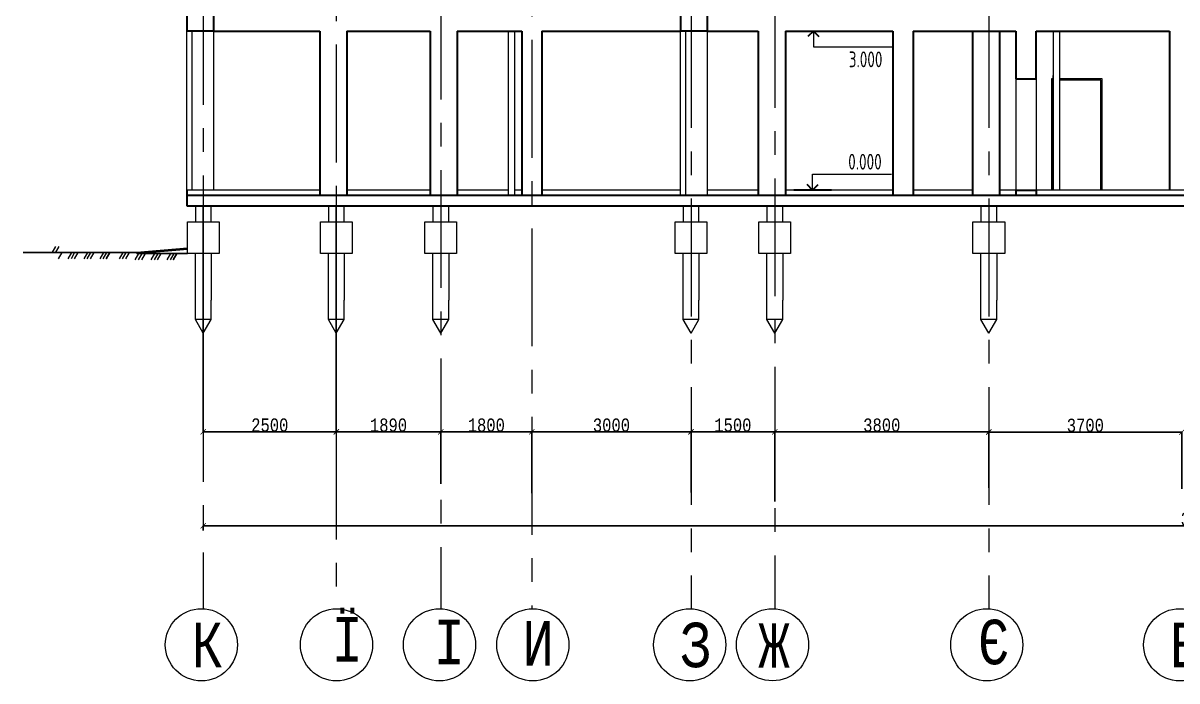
# Model space of a CAD drawing. Header units: millimetres. Extents: x -689206 to 4969298, y -1019800 to 703299.
# Drawn here: x 1083718 to 1105488, y -376176 to -363766 of the extents above; entities that cross this region are included whole.
import ezdxf

# ---------------------------------------------------------------- set-up
doc = ezdxf.new("R2010")
doc.units = ezdxf.units.MM
doc.linetypes.add('осеваяX2', pattern=[101.6, 63.5, -12.7, 12.7, -12.7])
doc.layers.add('РАЗМЕРЫ', color=7, linetype='Continuous', lineweight=9)
for name, color, linetype in [('разрез1-1', 7, 'Continuous'), ('разрез2-2', 7, 'Continuous'), ('сетка', 104, 'Continuous')]:
    doc.layers.add(name, color=color, linetype=linetype)
doc.styles.add('Аннотативный', font='isocteur.ttf', dxfattribs={"width": 0.7, "height": 250})
doc.dimstyles.new('Аннотативный', dxfattribs={"dimscale": 0, "dimtxt": 250, "dimasz": 100, "dimexe": 1.25, "dimexo": 0.625, "dimtad": 1, "dimdec": 0, "dimtxsty": 'Аннотативный', "dimblk": 'ARCHTICK', "dimcen": 2.5, "dimadec": 0, "dimazin": 0, "dimtfac": 1, "dimtdec": 0, "dimtmove": 0, "dimatfit": 3, "dimfxl": 1, "dimarcsym": 0})

# ---------------------------------------------------------------- blocks, each defined once
blk = doc.blocks.new('_ArchTick')
at = {"color": 0, "linetype": 'ByBlock', "const_width": 0.15}
blk.add_lwpolyline([(-0.5, -0.5), (0.5, 0.5)], dxfattribs=at)
blk = doc.blocks.new('*D4450')
at = {"layer": 'Defpoints', "color": 0, "lineweight": 30, "ltscale": 35, "transparency": 16777216}
for p in [(1087118, -367216), (1089628, -367216), (1087118, -371477)]:
    blk.add_point(p, dxfattribs=at)
at = {"layer": 'РАЗМЕРЫ', "color": 0, "lineweight": -2, "ltscale": 35, "transparency": 16777216}
for p, q in [((1087118, -367217), (1087118, -371478)), ((1089628, -367217), (1089628, -371478)), ((1089628, -371477), (1087118, -371477))]:
    blk.add_line(p, q, dxfattribs=at)
at = {"layer": 'РАЗМЕРЫ', "color": 0, "lineweight": -2, "ltscale": 35, "transparency": 16777216, "xscale": 100, "yscale": 100, "zscale": 100, "rotation": 180}
blk.add_blockref('_ArchTick', (1087118, -371477), dxfattribs=at)
at = {"layer": 'РАЗМЕРЫ', "color": 0, "lineweight": -2, "ltscale": 35, "transparency": 16777216, "xscale": 100, "yscale": 100, "zscale": 100}
blk.add_blockref('_ArchTick', (1089628, -371477), dxfattribs=at)
at = {"layer": 'РАЗМЕРЫ', "color": 0, "lineweight": 5, "ltscale": 35, "transparency": 16777216, "insert": (1088373, -371351), "char_height": 250, "width": 665, "attachment_point": 5, "style": 'Аннотативный'}
blk.add_mtext('2500', dxfattribs=at)
blk = doc.blocks.new('*D4451')
at = {"layer": 'Defpoints', "color": 0, "lineweight": 30, "ltscale": 35, "transparency": 16777216}
for p in [(1089628, -371478), (1091598, -371478), (1091598, -372460)]:
    blk.add_point(p, dxfattribs=at)
at = {"layer": 'РАЗМЕРЫ', "color": 0, "lineweight": -2, "ltscale": 35, "transparency": 16777216}
for p, q in [((1089628, -371477), (1089628, -371477)), ((1089628, -371478), (1091598, -371478)), ((1091598, -372459), (1091598, -371477))]:
    blk.add_line(p, q, dxfattribs=at)
at = {"layer": 'РАЗМЕРЫ', "color": 0, "lineweight": -2, "ltscale": 35, "transparency": 16777216, "xscale": 100, "yscale": 100, "zscale": 100, "rotation": 180}
blk.add_blockref('_ArchTick', (1089628, -371478), dxfattribs=at)
at = {"layer": 'РАЗМЕРЫ', "color": 0, "lineweight": -2, "ltscale": 35, "transparency": 16777216, "xscale": 100, "yscale": 100, "zscale": 100}
blk.add_blockref('_ArchTick', (1091598, -371478), dxfattribs=at)
at = {"layer": 'РАЗМЕРЫ', "color": 0, "lineweight": 5, "ltscale": 35, "transparency": 16777216, "insert": (1090613, -371352), "char_height": 250, "attachment_point": 5, "style": 'Аннотативный'}
blk.add_mtext('1890', dxfattribs=at)
blk = doc.blocks.new('*D4452')
at = {"layer": 'Defpoints', "color": 0, "lineweight": 30, "ltscale": 35, "transparency": 16777216}
for p in [(1091598, -371478), (1093318, -371478), (1093318, -372637)]:
    blk.add_point(p, dxfattribs=at)
at = {"layer": 'РАЗМЕРЫ', "color": 0, "lineweight": -2, "ltscale": 35, "transparency": 16777216}
for p, q in [((1091598, -371477), (1091598, -371477)), ((1091598, -371478), (1093318, -371478)), ((1093318, -372636), (1093318, -371477))]:
    blk.add_line(p, q, dxfattribs=at)
at = {"layer": 'РАЗМЕРЫ', "color": 0, "lineweight": -2, "ltscale": 35, "transparency": 16777216, "xscale": 100, "yscale": 100, "zscale": 100, "rotation": 180}
blk.add_blockref('_ArchTick', (1091598, -371478), dxfattribs=at)
at = {"layer": 'РАЗМЕРЫ', "color": 0, "lineweight": -2, "ltscale": 35, "transparency": 16777216, "xscale": 100, "yscale": 100, "zscale": 100}
blk.add_blockref('_ArchTick', (1093318, -371478), dxfattribs=at)
at = {"layer": 'РАЗМЕРЫ', "color": 0, "lineweight": 5, "ltscale": 35, "transparency": 16777216, "insert": (1092458, -371352), "char_height": 250, "attachment_point": 5, "style": 'Аннотативный'}
blk.add_mtext('1800', dxfattribs=at)
blk = doc.blocks.new('*D4453')
at = {"layer": 'Defpoints', "color": 0, "lineweight": 30, "ltscale": 35, "transparency": 16777216}
for p in [(1093318, -371478), (1096320, -371478), (1096320, -372624)]:
    blk.add_point(p, dxfattribs=at)
at = {"layer": 'РАЗМЕРЫ', "color": 0, "lineweight": -2, "ltscale": 35, "transparency": 16777216}
for p, q in [((1093318, -371477), (1093318, -371477)), ((1093318, -371478), (1096320, -371478)), ((1096320, -372623), (1096320, -371477))]:
    blk.add_line(p, q, dxfattribs=at)
at = {"layer": 'РАЗМЕРЫ', "color": 0, "lineweight": -2, "ltscale": 35, "transparency": 16777216, "xscale": 100, "yscale": 100, "zscale": 100, "rotation": 180}
blk.add_blockref('_ArchTick', (1093318, -371478), dxfattribs=at)
at = {"layer": 'РАЗМЕРЫ', "color": 0, "lineweight": -2, "ltscale": 35, "transparency": 16777216, "xscale": 100, "yscale": 100, "zscale": 100}
blk.add_blockref('_ArchTick', (1096320, -371478), dxfattribs=at)
at = {"layer": 'РАЗМЕРЫ', "color": 0, "lineweight": 5, "ltscale": 35, "transparency": 16777216, "insert": (1094819, -371352), "char_height": 250, "attachment_point": 5, "style": 'Аннотативный'}
blk.add_mtext('3000', dxfattribs=at)
blk = doc.blocks.new('*D4454')
at = {"layer": 'Defpoints', "color": 0, "lineweight": 30, "ltscale": 35, "transparency": 16777216}
for p in [(1096320, -371478), (1097900, -371478), (1097900, -372793)]:
    blk.add_point(p, dxfattribs=at)
at = {"layer": 'РАЗМЕРЫ', "color": 0, "lineweight": -2, "ltscale": 35, "transparency": 16777216}
for p, q in [((1096320, -371477), (1096320, -371477)), ((1096320, -371478), (1097900, -371478)), ((1097900, -372792), (1097900, -371477))]:
    blk.add_line(p, q, dxfattribs=at)
at = {"layer": 'РАЗМЕРЫ', "color": 0, "lineweight": -2, "ltscale": 35, "transparency": 16777216, "xscale": 100, "yscale": 100, "zscale": 100, "rotation": 180}
blk.add_blockref('_ArchTick', (1096320, -371478), dxfattribs=at)
at = {"layer": 'РАЗМЕРЫ', "color": 0, "lineweight": -2, "ltscale": 35, "transparency": 16777216, "xscale": 100, "yscale": 100, "zscale": 100}
blk.add_blockref('_ArchTick', (1097900, -371478), dxfattribs=at)
at = {"layer": 'РАЗМЕРЫ', "color": 0, "lineweight": 5, "ltscale": 35, "transparency": 16777216, "insert": (1097110, -371352), "char_height": 250, "attachment_point": 5, "style": 'Аннотативный'}
blk.add_mtext('1500', dxfattribs=at)
blk = doc.blocks.new('*D4455')
at = {"layer": 'Defpoints', "color": 0, "lineweight": 30, "ltscale": 35, "transparency": 16777216}
for p in [(1097900, -371478), (1101940, -371478), (1101940, -372535)]:
    blk.add_point(p, dxfattribs=at)
at = {"layer": 'РАЗМЕРЫ', "color": 0, "lineweight": -2, "ltscale": 35, "transparency": 16777216}
for p, q in [((1097900, -371477), (1097900, -371477)), ((1097900, -371478), (1101940, -371478)), ((1101940, -372535), (1101940, -371477))]:
    blk.add_line(p, q, dxfattribs=at)
at = {"layer": 'РАЗМЕРЫ', "color": 0, "lineweight": -2, "ltscale": 35, "transparency": 16777216, "xscale": 100, "yscale": 100, "zscale": 100, "rotation": 180}
blk.add_blockref('_ArchTick', (1097900, -371478), dxfattribs=at)
at = {"layer": 'РАЗМЕРЫ', "color": 0, "lineweight": -2, "ltscale": 35, "transparency": 16777216, "xscale": 100, "yscale": 100, "zscale": 100}
blk.add_blockref('_ArchTick', (1101940, -371478), dxfattribs=at)
at = {"layer": 'РАЗМЕРЫ', "color": 0, "lineweight": 5, "ltscale": 35, "transparency": 16777216, "insert": (1099920, -371352), "char_height": 250, "attachment_point": 5, "style": 'Аннотативный'}
blk.add_mtext('3800', dxfattribs=at)
blk = doc.blocks.new('*D4456')
at = {"layer": 'Defpoints', "color": 0, "lineweight": 30, "ltscale": 35, "transparency": 16777216}
for p in [(1101940, -371478), (1105580, -371482), (1105580, -372550)]:
    blk.add_point(p, dxfattribs=at)
at = {"layer": 'РАЗМЕРЫ', "color": 0, "lineweight": -2, "ltscale": 35, "transparency": 16777216}
for p, q in [((1101940, -371478), (1101940, -371483)), ((1101940, -371482), (1105580, -371482)), ((1105580, -372550), (1105580, -371480))]:
    blk.add_line(p, q, dxfattribs=at)
at = {"layer": 'РАЗМЕРЫ', "color": 0, "lineweight": -2, "ltscale": 35, "transparency": 16777216, "xscale": 100, "yscale": 100, "zscale": 100, "rotation": 180}
blk.add_blockref('_ArchTick', (1101940, -371482), dxfattribs=at)
at = {"layer": 'РАЗМЕРЫ', "color": 0, "lineweight": -2, "ltscale": 35, "transparency": 16777216, "xscale": 100, "yscale": 100, "zscale": 100}
blk.add_blockref('_ArchTick', (1105580, -371482), dxfattribs=at)
at = {"layer": 'РАЗМЕРЫ', "color": 0, "lineweight": 5, "ltscale": 35, "transparency": 16777216, "insert": (1103760, -371356), "char_height": 250, "attachment_point": 5, "style": 'Аннотативный'}
blk.add_mtext('3700', dxfattribs=at)
blk = doc.blocks.new('*D4461')
at = {"layer": 'Defpoints', "color": 0, "lineweight": 30, "ltscale": 35, "transparency": 16777216}
for p in [(1087118, -373250), (1087118, -373341), (1124877, -373250)]:
    blk.add_point(p, dxfattribs=at)
at = {"layer": 'РАЗМЕРЫ', "color": 0, "lineweight": -2, "ltscale": 35, "transparency": 16777216}
for p, q in [((1087118, -373340), (1087118, -373249)), ((1124877, -373250), (1087118, -373250)), ((1124877, -373251), (1124877, -373252))]:
    blk.add_line(p, q, dxfattribs=at)
at = {"layer": 'РАЗМЕРЫ', "color": 0, "lineweight": -2, "ltscale": 35, "transparency": 16777216, "xscale": 100, "yscale": 100, "zscale": 100, "rotation": 180}
blk.add_blockref('_ArchTick', (1087118, -373250), dxfattribs=at)
at = {"layer": 'РАЗМЕРЫ', "color": 0, "lineweight": -2, "ltscale": 35, "transparency": 16777216, "xscale": 100, "yscale": 100, "zscale": 100}
blk.add_blockref('_ArchTick', (1124877, -373250), dxfattribs=at)
at = {"layer": 'РАЗМЕРЫ', "color": 0, "lineweight": 5, "ltscale": 35, "transparency": 16777216, "insert": (1105998, -373125), "char_height": 250, "attachment_point": 5, "style": 'Аннотативный'}
blk.add_mtext('37700', dxfattribs=at)

msp = doc.modelspace()

# ---------------------------------------------------------------- linework, layer by layer
at = {"layer": 'РАЗМЕРЫ', "linetype": 'осеваяX2', "lineweight": 5, "ltscale": 35}
for p, q in [((1096319.9, -345741.1), (1096319.9, -374814.8)), ((1101939.9, -345741.1), (1101939.9, -374814.8)), ((1097900, -348916.1), (1097900, -374814.8)), ((1087118.4, -352416.1), (1087118.4, -374814.8)), ((1091597.9, -352316.1), (1091597.9, -374814.8)), ((1093318.4, -353416.1), (1093318.4, -374814.8)), ((1089628.4, -360616.1), (1089628.4, -374814.8))]:
    msp.add_line(p, q, dxfattribs=at)
at = {"layer": 'РАЗМЕРЫ', "lineweight": 30, "ltscale": 35}
for p, q in [((1086810.4, -363416.1), (1086810.4, -363916.1)), ((1096119.9, -363416.1), (1096119.9, -363916.1)), ((1087318.4, -363916.1), (1087318.4, -363616.1)), ((1096629.9, -363916.1), (1096629.9, -363616.1)), ((1087318.4, -363916.1), (1086810.4, -363916.1)), ((1087318.4, -363916.1), (1089318.4, -363916.1)), ((1089318.4, -363916.1), (1089318.4, -367016.1)), ((1089828.4, -363916.1), (1091397.9, -363916.1)), ((1089828.4, -363916.1), (1089828.4, -367016.1)), ((1091397.9, -363916.1), (1091397.9, -367016.1)), ((1091907.5, -363916.1), (1091907.4, -367016.1)), ((1091907.5, -363916.1), (1093128.4, -363916.1)), ((1093128.4, -363916.1), (1093128.4, -367016.1)), ((1093508.4, -363916.1), (1096119.9, -363916.1)), ((1093508.4, -363916.1), (1093508.4, -367016.1)), ((1096629.9, -363916.1), (1096119.9, -363916.1)), ((1096629.9, -363916.1), (1097590, -363916.1)), ((1097590, -363916.1), (1097590, -367016.1)), ((1098100, -363916.1), (1098100, -367016.1)), ((1098100, -363916.1), (1100129.9, -363916.1)), ((1100129.9, -363916.1), (1100129.9, -367016.1)), ((1100509.9, -363916.1), (1100509.9, -367016.1)), ((1100509.9, -363916.1), (1102450.9, -363916.1)), ((1101629.9, -363916.1), (1101629.9, -367016.1)), ((1102139.9, -363916.1), (1102139.9, -367016.1)), ((1102450.9, -363916.1), (1102450.9, -364816.1)), ((1102830.9, -363916.1), (1105350.4, -363916.1)), ((1102830.9, -364816.1), (1102830.9, -363916.1)), ((1105350.4, -363916.1), (1105350.4, -366916.1)), ((1102450.9, -364816.1), (1102830.9, -364816.1)), ((1086810.4, -366916.1), (1086810.4, -367216.1)), ((1125132.4, -367016.1), (1086810.4, -367016.1)), ((1102450.9, -366916.1), (1102830.9, -366916.1)), ((1102450.9, -366916.1), (1102450.9, -366977.9)), ((1102450.9, -366977.9), (1102450.9, -367016.1)), ((1102830.9, -366916.1), (1102830.9, -367016.1)), ((1086810.4, -367216.1), (1125132.4, -367216.1))]:
    msp.add_line(p, q, dxfattribs=at)
at = {"layer": 'РАЗМЕРЫ', "lineweight": 5, "ltscale": 35}
for p, q in [((1086810.4, -366916.1), (1086810.4, -363916.1)), ((1086910.4, -366916.1), (1086910.4, -363916.1)), ((1087318.4, -366916.1), (1087318.4, -363916.1)), ((1096119.9, -367016.1), (1096119.9, -363916.1)), ((1096219.9, -367016.1), (1096219.9, -363916.1)), ((1096629.9, -367016.1), (1096629.9, -363916.1)), ((1103120.4, -364816.1), (1103120.4, -366916.1)), ((1103150.4, -364816.1), (1103120.4, -364816.1)), ((1103150.4, -366916.1), (1103150.4, -364756.1)), ((1104080.4, -364816.1), (1103270.4, -364816.1)), ((1104050.4, -364846.1), (1103270.4, -364846.1)), ((1104050.4, -364846.1), (1104050.4, -366916.1)), ((1104050.4, -366916.1), (1104050.4, -364846.1)), ((1104080.4, -366916.1), (1104080.4, -364816.1)), ((1103270.4, -366916.1), (1103150.4, -366916.1))]:
    msp.add_line(p, q, dxfattribs=at)
at = {"layer": 'РАЗМЕРЫ', "lineweight": 15, "ltscale": 35}
for p, q in [((1092870.3, -363916.1), (1092870.3, -367016.1)), ((1092990.3, -363916.1), (1092990.3, -367016.1)), ((1102450.9, -364816.1), (1102450.9, -366916.1)), ((1102830.9, -364816.1), (1102830.9, -366916.1)), ((1103150.4, -364786.1), (1103150.4, -366916.1)), ((1089318.4, -366916.1), (1086810.4, -366916.1)), ((1091397.9, -366916.1), (1089828.4, -366916.1)), ((1092870.3, -366916.1), (1091907.4, -366916.1)), ((1093128.4, -366916.1), (1092990.3, -366916.1)), ((1096119.9, -366916.1), (1093508.4, -366916.1)), ((1097590, -366916.1), (1096629.9, -366916.1)), ((1100129.9, -366916.1), (1098100, -366916.1)), ((1101629.9, -366916.1), (1100509.9, -366916.1)), ((1107810.4, -366916.1), (1102139.9, -366916.1))]:
    msp.add_line(p, q, dxfattribs=at)
at = {"layer": 'РАЗМЕРЫ', "lineweight": 9, "ltscale": 35}
for p, q in [((1103150.4, -363916.1), (1103150.4, -366916.1)), ((1103270.4, -363916.1), (1103270.4, -366916.1))]:
    msp.add_line(p, q, dxfattribs=at)
at = {"layer": 'РАЗМЕРЫ', "lineweight": 18, "ltscale": 35}
for p, q in [((1086968.4, -367216.1), (1086968.4, -367516.1)), ((1087268.4, -367516.1), (1087268.4, -367216.1)), ((1089478.4, -367216.1), (1089478.4, -367516.1)), ((1089778.4, -367516.1), (1089778.4, -367216.1)), ((1091447.9, -367216.1), (1091447.9, -367516.1)), ((1091747.9, -367516.1), (1091747.9, -367216.1)), ((1096169.9, -367216.1), (1096169.9, -367516.1)), ((1096469.9, -367516.1), (1096469.9, -367216.1)), ((1097750, -367216.1), (1097750, -367516.1)), ((1098050, -367516.1), (1098050, -367216.1)), ((1101789.9, -367216.1), (1101789.9, -367516.1)), ((1102089.9, -367516.1), (1102089.9, -367216.1)), ((1086818.4, -368116.1), (1086818.4, -367516.1)), ((1086818.4, -367516.1), (1086968.4, -367516.1)), ((1086968.4, -367516.1), (1087118.4, -367516.1)), ((1087118.4, -367516.1), (1087418.4, -367516.1)), ((1087418.4, -367516.1), (1087418.4, -368116.1)), ((1089328.4, -368116.1), (1089328.4, -367516.1)), ((1089328.4, -367516.1), (1089478.4, -367516.1)), ((1089478.4, -367516.1), (1089628.4, -367516.1)), ((1089628.4, -367516.1), (1089928.4, -367516.1)), ((1089928.4, -367516.1), (1089928.4, -368116.1)), ((1091297.9, -368116.1), (1091297.9, -367516.1)), ((1091297.9, -367516.1), (1091447.9, -367516.1)), ((1091447.9, -367516.1), (1091597.9, -367516.1)), ((1091597.9, -367516.1), (1091897.9, -367516.1)), ((1091897.9, -367516.1), (1091897.9, -368116.1)), ((1096019.9, -368116.1), (1096019.9, -367516.1)), ((1096019.9, -367516.1), (1096169.9, -367516.1)), ((1096169.9, -367516.1), (1096319.9, -367516.1)), ((1096319.9, -367516.1), (1096619.9, -367516.1)), ((1096619.9, -367516.1), (1096619.9, -368116.1)), ((1097600, -368116.1), (1097600, -367516.1)), ((1097600, -367516.1), (1097750, -367516.1)), ((1097750, -367516.1), (1097900, -367516.1)), ((1097900, -367516.1), (1098200, -367516.1)), ((1098200, -367516.1), (1098200, -368116.1)), ((1101639.9, -368116.1), (1101639.9, -367516.1)), ((1101639.9, -367516.1), (1101789.9, -367516.1)), ((1101789.9, -367516.1), (1101939.9, -367516.1)), ((1101939.9, -367516.1), (1102239.9, -367516.1)), ((1102239.9, -367516.1), (1102239.9, -368116.1)), ((1087418.4, -368116.1), (1086818.4, -368116.1)), ((1086968.4, -368982.9), (1086968.4, -368116.1)), ((1087268.4, -368116.1), (1087268.4, -368994.9)), ((1089928.4, -368116.1), (1089328.4, -368116.1)), ((1089478.4, -368982.9), (1089478.4, -368116.1)), ((1089778.4, -368116.1), (1089778.4, -368994.9)), ((1091897.9, -368116.1), (1091297.9, -368116.1)), ((1091447.9, -368982.9), (1091447.9, -368116.1)), ((1091747.9, -368116.1), (1091747.9, -368994.9)), ((1096619.9, -368116.1), (1096019.9, -368116.1)), ((1096169.9, -368982.9), (1096169.9, -368116.1)), ((1096469.9, -368116.1), (1096469.9, -368994.9)), ((1098200, -368116.1), (1097600, -368116.1)), ((1097750, -368982.9), (1097750, -368116.1)), ((1098050, -368116.1), (1098050, -368994.9)), ((1102239.9, -368116.1), (1101639.9, -368116.1)), ((1101789.9, -368982.9), (1101789.9, -368116.1)), ((1102089.9, -368116.1), (1102089.9, -368994.9)), ((1086968.4, -369356.3), (1086968.4, -368982.9)), ((1089478.4, -369356.3), (1089478.4, -368982.9)), ((1091447.9, -369356.3), (1091447.9, -368982.9)), ((1096169.9, -369356.3), (1096169.9, -368982.9)), ((1097750, -369356.3), (1097750, -368982.9)), ((1101789.9, -369356.3), (1101789.9, -368982.9)), ((1087268.4, -369356.3), (1087268.4, -368994.9)), ((1089778.4, -369356.3), (1089778.4, -368994.9)), ((1091747.9, -369356.3), (1091747.9, -368994.9)), ((1096469.9, -369356.3), (1096469.9, -368994.9)), ((1098050, -369356.3), (1098050, -368994.9)), ((1102089.9, -369356.3), (1102089.9, -368994.9)), ((1087118.4, -369616.1), (1086968.4, -369356.3)), ((1087268.4, -369356.3), (1086968.4, -369356.3)), ((1087118.4, -369616.1), (1087268.4, -369356.3)), ((1089628.4, -369616.1), (1089478.4, -369356.3)), ((1089778.4, -369356.3), (1089478.4, -369356.3)), ((1089628.4, -369616.1), (1089778.4, -369356.3)), ((1091597.9, -369616.1), (1091447.9, -369356.3)), ((1091747.9, -369356.3), (1091447.9, -369356.3)), ((1091597.9, -369616.1), (1091747.9, -369356.3)), ((1096319.9, -369616.1), (1096169.9, -369356.3)), ((1096469.9, -369356.3), (1096169.9, -369356.3)), ((1096319.9, -369616.1), (1096469.9, -369356.3)), ((1097900, -369616.1), (1097750, -369356.3)), ((1098050, -369356.3), (1097750, -369356.3)), ((1097900, -369616.1), (1098050, -369356.3)), ((1101939.9, -369616.1), (1101789.9, -369356.3)), ((1102089.9, -369356.3), (1101789.9, -369356.3)), ((1101939.9, -369616.1), (1102089.9, -369356.3))]:
    msp.add_line(p, q, dxfattribs=at)
at = {"layer": 'разрез1-1', "lineweight": 30}
for p, q in [((1098628.6, -363916.1), (1098523.3, -364021.4)), ((1098628.6, -363916.1), (1098733.9, -364021.4)), ((1098614.5, -366916.1), (1098509.2, -366810.8)), ((1098614.5, -366916.1), (1098719.8, -366810.8)), ((1098969.1, -366916.1), (1098260, -366916.1))]:
    msp.add_line(p, q, dxfattribs=at)
at = {"layer": 'разрез1-1', "lineweight": 5}
for p, q in [((1098628.6, -363916.1), (1098628.6, -364213.9)), ((1098628.6, -364213.9), (1100117.7, -364213.9)), ((1098614.5, -366916.1), (1098614.5, -366618.3)), ((1098614.5, -366618.3), (1100103.6, -366618.3))]:
    msp.add_line(p, q, dxfattribs=at)
at = {"layer": 'разрез2-2'}
for p, q in [((1085865.7, -368096.1), (1083718.2, -368096.1)), ((1085865.7, -368096.1), (1085565.7, -368096.1)), ((1085865.7, -368096.1), (1086818.4, -368012.1)), ((1086818.4, -368032.1), (1085865.7, -368116.1)), ((1085865.7, -368096.1), (1085865.7, -368116.1)), ((1085865.7, -368116.1), (1086818.4, -368116.1))]:
    msp.add_line(p, q, dxfattribs=at)
at = {"layer": 'разрез2-2', "lineweight": 15}
for points in [[(1084330.7, -367978.4), (1084261.1, -368097.7)], [(1084390.3, -367978.4), (1084322, -368097.7)], [(1084451.3, -368096.1), (1084381.6, -368215.5)], [(1084631.5, -368096.1), (1084561.9, -368215.5)], [(1084691.2, -368096.1), (1084622.8, -368215.5)], [(1084752.1, -368096.1), (1084682.5, -368215.5)], [(1084932.3, -368096.1), (1084862.7, -368215.5)], [(1084992, -368096.1), (1084923.6, -368215.5)], [(1085052.9, -368096.1), (1084983.3, -368215.5)], [(1085233.1, -368096.1), (1085163.5, -368215.5)], [(1085292.8, -368096.1), (1085224.4, -368215.5)], [(1085598.2, -368096.1), (1085528.6, -368215.5)], [(1085657.9, -368096.1), (1085589.5, -368215.5)], [(1085718.8, -368096.1), (1085649.2, -368215.5)], [(1085899, -368116.1), (1085829.4, -368235.5)], [(1085958.7, -368116.1), (1085890.3, -368235.5)], [(1086019.6, -368116.1), (1085950, -368235.5)], [(1086199.8, -368116.1), (1086130.2, -368235.5)], [(1086259.5, -368116.1), (1086191.1, -368235.5)], [(1086320.4, -368116.1), (1086250.8, -368235.5)], [(1086500.6, -368116.1), (1086431, -368235.5)], [(1086560.3, -368116.1), (1086491.9, -368235.5)]]:
    msp.add_lwpolyline(points, dxfattribs=at)
for points in [[(1085284.1, -368215.5), (1085352.4, -368096.1)], [(1086551.6, -368235.5), (1086619.9, -368116.1)]]:
    msp.add_lwpolyline(points, close=True, dxfattribs=at)
at = {"layer": 'сетка', "lineweight": 5}
for centre in [(1087082.7, -375494.6), (1089631.8, -375495.5), (1091575.3, -375495.1), (1093335.6, -375495.3), (1096295.5, -375495.1), (1097858.4, -375494.2), (1101899.8, -375494.3), (1105540.6, -375494.3)]:
    msp.add_circle(centre, 680.7, dxfattribs=at)

# ---------------------------------------------------------------- texts
at = {"layer": 'РАЗМЕРЫ', "lineweight": 5, "ltscale": 35, "char_height": 841.3, "width": 7009.377, "attachment_point": 1, "style": 'Аннотативный'}
for s, insert in [('Ї', (1089540.4, -374968.6)), ('К', (1086898.8, -375076.4)), ('І', (1091461.6, -375020.8)), ('И', (1093141.8, -375047)), ('З', (1096111.6, -375076.9)), ('Ж', (1097590.8, -375088)), ('Є', (1101735.2, -375020.8)), ('Е', (1105356.8, -375076.2))]:
    msp.add_mtext(s, dxfattribs=dict(at, insert=insert))
at = {"layer": 'разрез1-1', "lineweight": 30, "char_height": 297.819, "width": 1508.774, "style": 'Аннотативный'}
for s, insert, attachment_point in [('{\\fISOCPEUR|b0|i0|c204|p34;3.000\\fISOCPEUR|b0|i0|c0|p34; }', (1099932.3, -364599.6), 9), ('{\\fISOCPEUR|b0|i0|c204|p34;0.000\\fISOCPEUR|b0|i0|c0|p34; }', (1099918.2, -366232.7), 3)]:
    msp.add_mtext(s, dxfattribs=dict(at, insert=insert, attachment_point=attachment_point))

# ---------------------------------------------------------------- dimensions: what is measured, and where the dimension line sits
at = {"layer": 'РАЗМЕРЫ', "lineweight": 5, "ltscale": 35}
for base, p1, p2, text, picture, middle in [((1087118.4, -371476.6), (1089628.4, -367216.1), (1087118.4, -367216.1), '2500', '*D4450', (1088373.4, -371476.6)), ((1105580.4, -371481.7), (1101939.9, -371477.8), (1105580.4, -372550.5), '3700', '*D4456', (1103760.2, -371481.7))]:
    dim = msp.add_linear_dim(base=base, p1=p1, p2=p2, text=text, dimstyle='Аннотативный', dxfattribs=at)
    dim.commit()
    dim.dimension.update_dxf_attribs({"geometry": picture, "text_midpoint": middle, "dimtype": 160})
for base, p1, p2, text, picture, middle in [((1091597.9, -371477.8), (1089628.4, -371477.8), (1091597.9, -372459.7), '1890', '*D4451', (1090613.2, -371352.2)), ((1093318.4, -371477.8), (1091597.9, -371477.8), (1093318.4, -372636.7), '1800', '*D4452', (1092458.2, -371352.2)), ((1096319.9, -371477.8), (1093318.4, -371477.8), (1096319.9, -372624.1), '3000', '*D4453', (1094819.2, -371352.2)), ((1097900, -371477.8), (1096319.9, -371477.8), (1097900, -372792.5), '1500', '*D4454', (1097110, -371352.2)), ((1101939.9, -371477.8), (1097900, -371477.8), (1101939.9, -372535.2), '3800', '*D4455', (1099920, -371352.2)), ((1087118.4, -373250.3), (1124877.4, -373250.3), (1087118.4, -373341.1), '37700', '*D4461', (1105997.9, -373124.6))]:
    dim = msp.add_linear_dim(base=base, p1=p1, p2=p2, text=text, dimstyle='Аннотативный', dxfattribs=at)
    dim.commit()
    dim.dimension.update_dxf_attribs({"geometry": picture, "text_midpoint": middle})

doc.saveas('drawing.dxf')
